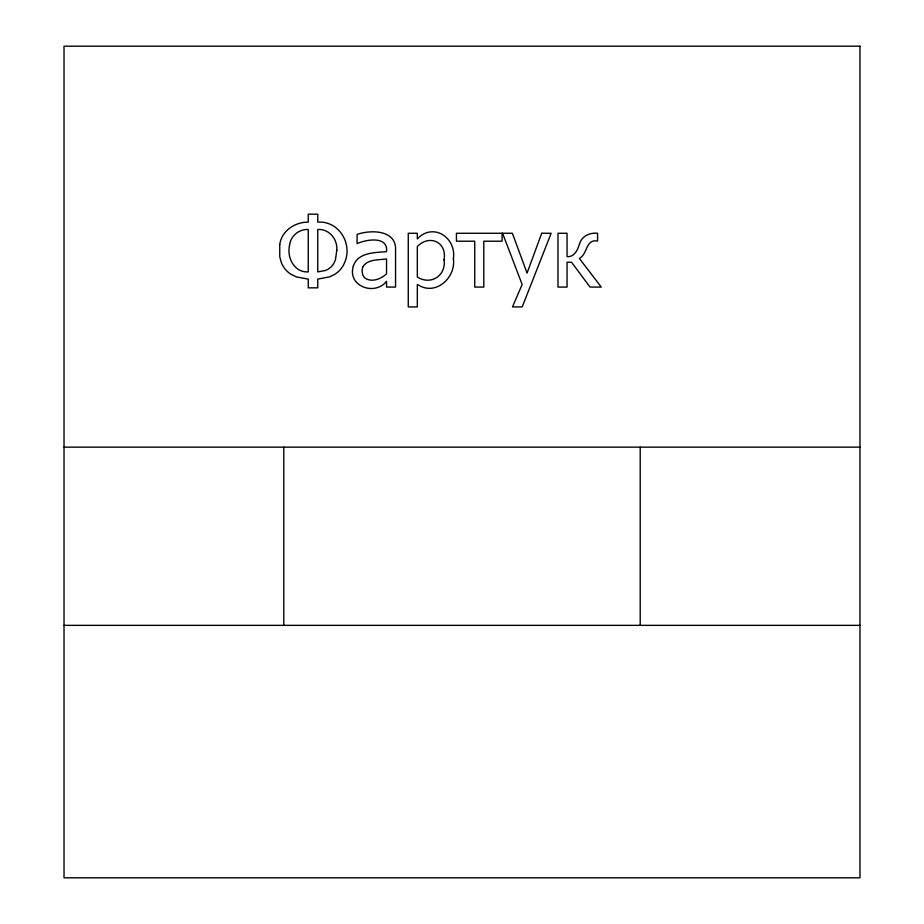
<?xml version="1.0" encoding="UTF-8"?>
<svg xmlns="http://www.w3.org/2000/svg" width="924" height="924" viewBox="0 0 924 924"><rect width="100%" height="100%" fill="white"/><g stroke="black" fill="none" stroke-linecap="round" stroke-linejoin="round"><path stroke-width="1.39" d="M64.022 447.147L859.978 447.147M64.022 625.352L859.978 625.352M640.205 447.147L640.205 625.352M283.795 447.147L283.795 625.352M453.407 258.743C456.121 277.997 435.135 296.719 417.325 284.373L417.325 306.918L408.269 306.918L408.269 233.264L417.325 233.264L417.325 238.9C433.252 222.06 456.514 237.653 453.407 258.743M336.821 250.069L335.435 259.898L333.645 263.733A16.089 16.089 0 0 1 325.479 270.478L317.752 271.899L317.752 229.51C329.048 228.644 337.664 239.247 336.821 250.069M289.524 245.565C286.729 257.784 294.386 272.73 308.258 271.899L308.258 229.51C298.891 228.921 290.39 236.232 289.524 245.565M279.741 244.513L279.764 256.745L281.254 262.312A23.978 23.978 0 0 0 291.291 274.486L296.558 276.957L308.258 279.117L308.258 287.838L317.752 287.838L317.752 279.117L329.51 276.877L334.742 274.347A24.336 24.336 0 0 0 344.733 262.289C352.829 243.67 338.773 220.605 317.752 222.13L317.752 214.183L308.258 214.183L308.258 222.13C295.033 221.945 281.612 230.827 279.741 244.513M444.063 259.76C446.384 275.606 430.792 285.689 417.325 277.004L417.325 246.512C429.186 234.142 447.216 241.869 444.063 259.76M353.315 266.285C347.181 286.209 374.659 296.281 386.544 281.335L386.544 287.075L395.553 287.075L395.553 250.265C396.789 229.868 370.963 229.522 357.103 234.419L357.103 243.624C366.066 239.466 388.288 235.62 386.544 251.663C374.959 252.622 357.345 252.379 353.315 266.285M362.658 267.244L362.069 270.882L362.716 274.948L364.668 277.87C371.656 282.825 380.896 279.117 386.544 273.827L386.544 258.893C378.493 260.245 367.174 258.812 362.658 267.244M541.707 233.264L527.061 273.1L512.37 233.264L502.587 233.264L522.141 284.465L512.508 306.918L522.199 306.918L551.143 233.264L541.707 233.264M579.475 244.098C577.673 249.988 574.358 257.219 567.047 256.676L567.047 233.264L557.981 233.264L557.981 287.075L567.047 287.075L567.047 262.266L571.575 262.266L590.02 287.075L601.293 287.075L579.371 258.454C587.606 254.308 585.654 238.658 597.585 241.06L597.585 233.264C589.847 232.421 581.635 236.105 579.475 244.098M859.978 46.2L64.022 46.2L64.022 877.8L859.978 877.8L859.978 46.2M502.102 233.264L456.433 233.264L456.433 241.21L474.74 241.21L474.74 287.075L483.795 287.075L483.795 241.21L502.102 241.21L502.102 233.264"/></g></svg>
